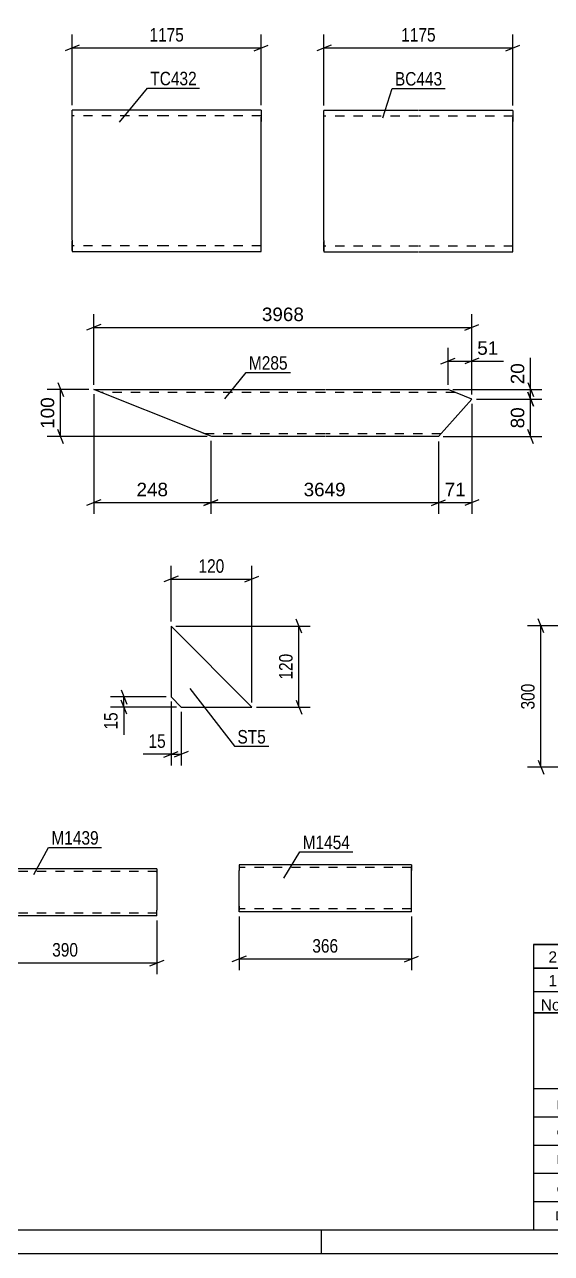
# Model space of a CAD drawing. Header units: millimetres. Extents: x 0 to 594, y 0 to 420.
# Drawn here: x 321 to 432.8, y 0 to 260.8 of the extents above; entities that cross this region are included whole.
import ezdxf

# ---------------------------------------------------------------- set-up
doc = ezdxf.new("R2010")
doc.units = ezdxf.units.MM
doc.linetypes.add('DXK_LINE_DOT2', pattern=[3.9198, 1.9599, -1.9599])
doc.styles.add('Arial', font='ARIAL.TTF', dxfattribs={"height": 0.2})
doc.styles.add('Arial Narrow', font='ARIALN.TTF', dxfattribs={"height": 0.2})

# ---------------------------------------------------------------- blocks, each defined once
blk = doc.blocks.new('Unknown-256034217-1131')
at = {"color": 5, "linetype": 'Continuous'}
for p, q in [((5, 5), (589, 5)), ((384, 0), (384, 5)), ((0, 0), (594, 0))]:
    blk.add_line(p, q, dxfattribs=at)
blk = doc.blocks.new('Part-256034217-8025 - 8024')
at = {"color": 2, "linetype": 'Continuous'}
for p, q in [((349.07, 81.64), (310.08, 81.64)), ((310.08, 71.73), (310.08, 81.64)), ((349.07, 81.64), (349.07, 72.84)), ((310.08, 71.64), (310.08, 71.73)), ((349.07, 71.64), (310.08, 71.64)), ((349.07, 71.64), (349.07, 72.84))]:
    blk.add_line(p, q, dxfattribs=at)
at = {"color": 7, "linetype": 'DXK_LINE_DOT2'}
for p, q in [((349.07, 81.04), (310.08, 81.04)), ((349.07, 81.04), (349.07, 80.99)), ((349.07, 80.99), (349.07, 81.04)), ((349.07, 80.9), (349.07, 80.99)), ((349.07, 80.99), (349.07, 80.9)), ((310.08, 72.24), (310.08, 72.28)), ((349.07, 72.24), (310.08, 72.24)), ((349.07, 72.28), (349.07, 72.61)), ((349.07, 72.24), (349.07, 72.28))]:
    blk.add_line(p, q, dxfattribs=at)
blk = doc.blocks.new('Part-256034217-12531 - 12530')
at = {"color": 2, "linetype": 'Continuous'}
for p, q in [((335.64, 183.31), (335.66, 183.33)), ((357.7, 174.53), (335.64, 183.31)), ((335.66, 183.33), (384.71, 183.33)), ((384.81, 183.33), (410.85, 183.33)), ((415.92, 181.3), (410.85, 183.33)), ((415.92, 181.3), (408.81, 173.33)), ((360.71, 173.33), (357.7, 174.53)), ((384.71, 173.33), (360.71, 173.33)), ((408.81, 173.33), (384.81, 173.33))]:
    blk.add_line(p, q, dxfattribs=at)
at = {"color": 7, "linetype": 'DXK_LINE_DOT2'}
for p, q in [((335.64, 183.31), (335.66, 183.33)), ((384.71, 182.73), (337.12, 182.73)), ((412.35, 182.73), (384.81, 182.73)), ((360.48, 173.42), (357.7, 174.53)), ((384.71, 173.93), (359.2, 173.93)), ((409.34, 173.93), (384.81, 173.93))]:
    blk.add_line(p, q, dxfattribs=at)
blk = doc.blocks.new('Part-256034217-7874 - 7873')
at = {"color": 2, "linetype": 'Continuous'}
for p, q in [((351.08, 242.64), (331.08, 242.64)), ((331.08, 215.04), (331.08, 242.64)), ((371.18, 242.64), (351.18, 242.64)), ((371.18, 242.64), (371.18, 241.93)), ((371.18, 241.93), (371.18, 240.24)), ((371.18, 212.64), (371.18, 240.24)), ((331.08, 215.04), (331.08, 212.64)), ((331.08, 212.64), (351.08, 212.64)), ((351.18, 212.64), (371.18, 212.64))]:
    blk.add_line(p, q, dxfattribs=at)
at = {"color": 7, "linetype": 'DXK_LINE_DOT2'}
for p, q in [((351.08, 241.44), (331.08, 241.44)), ((371.18, 241.44), (351.18, 241.44)), ((371.18, 241.93), (371.18, 241.44)), ((371.18, 240.24), (371.18, 241.15)), ((331.08, 212.82), (331.08, 215.04)), ((331.08, 213.84), (331.08, 213.93)), ((351.08, 213.84), (331.08, 213.84)), ((371.18, 213.84), (351.18, 213.84)), ((371.18, 213.84), (371.18, 213.93))]:
    blk.add_line(p, q, dxfattribs=at)
blk = doc.blocks.new('Part-256034217-7884 - 7883')
at = {"color": 2, "linetype": 'Continuous'}
for p, q in [((404.52, 242.57), (384.52, 242.57)), ((384.52, 214.97), (384.52, 242.57)), ((424.62, 242.57), (404.62, 242.57)), ((424.62, 242.57), (424.62, 241.87)), ((424.62, 241.87), (424.62, 240.17)), ((424.62, 212.57), (424.62, 240.17)), ((384.52, 214.97), (384.52, 212.57)), ((384.52, 212.57), (404.52, 212.57)), ((404.62, 212.57), (424.62, 212.57))]:
    blk.add_line(p, q, dxfattribs=at)
at = {"color": 7, "linetype": 'DXK_LINE_DOT2'}
for p, q in [((404.52, 241.37), (384.52, 241.37)), ((424.62, 241.37), (404.62, 241.37)), ((424.62, 241.87), (424.62, 241.37)), ((424.62, 240.17), (424.62, 241.09)), ((384.52, 212.75), (384.52, 214.97)), ((384.52, 213.77), (384.52, 213.86)), ((424.62, 213.77), (424.62, 213.86)), ((404.52, 213.77), (384.52, 213.77)), ((424.62, 213.77), (404.62, 213.77))]:
    blk.add_line(p, q, dxfattribs=at)
blk = doc.blocks.new('Part-256034217-7896 - 7895')
at = {"color": 2, "linetype": 'Continuous'}
for p, q in [((352.05, 133.09), (352.05, 118.09)), ((352.05, 133.09), (369.2, 115.94)), ((352.05, 118.09), (354.2, 115.94)), ((354.2, 115.94), (369.2, 115.94))]:
    blk.add_line(p, q, dxfattribs=at)
blk = doc.blocks.new('Part-256034217-8007 - 8006')
at = {"color": 2, "linetype": 'Continuous'}
for p, q in [((366.48, 82.49), (366.48, 81.29)), ((403.08, 82.49), (366.48, 82.49)), ((366.48, 73.69), (366.48, 81.29)), ((403.08, 82.49), (403.08, 82.4)), ((403.08, 82.4), (403.08, 81.29)), ((403.08, 72.49), (403.08, 81.29)), ((366.48, 72.58), (366.48, 73.69)), ((366.48, 72.49), (366.48, 72.58)), ((403.08, 72.49), (366.48, 72.49))]:
    blk.add_line(p, q, dxfattribs=at)
at = {"color": 7, "linetype": 'DXK_LINE_DOT2'}
for p, q in [((403.08, 81.89), (366.48, 81.89)), ((403.08, 81.29), (403.08, 82.14)), ((366.48, 73.69), (366.48, 72.84)), ((366.48, 73.09), (366.48, 73.13)), ((403.08, 73.09), (366.48, 73.09)), ((403.08, 73.09), (403.08, 73.13)), ((366.48, 72.49), (366.48, 72.49))]:
    blk.add_line(p, q, dxfattribs=at)
blk = doc.blocks.new('StraightDimension-256034217-8678 - 8024')
at = {"color": 7, "linetype": 'Continuous'}
for p, q in [((310.08, 70.64), (310.08, 59.24)), ((349.07, 70.64), (349.07, 59.24)), ((311.58, 62.24), (308.58, 61.04)), ((310.08, 61.64), (349.07, 61.64)), ((347.57, 61.04), (350.57, 62.24))]:
    blk.add_line(p, q, dxfattribs=at)
at = {"color": 0}
blk.add_wipeout([(332.92, 62.39), (332.92, 66.59), (326.23, 66.59), (326.23, 62.39)], dxfattribs=at)
at = {"color": 3, "style": 'Arial Narrow'}
blk.add_text('390', height=2.863, dxfattribs=at).set_placement((326.83, 62.99))
blk = doc.blocks.new('StraightDimension-256034217-12684 - 12530')
at = {"color": 7, "linetype": 'Continuous'}
for p, q in [((415.92, 180.3), (415.92, 156.93)), ((408.81, 172.33), (408.81, 156.93)), ((407.31, 158.73), (410.31, 159.93)), ((408.81, 159.33), (415.92, 159.33)), ((417.42, 159.93), (414.42, 158.73))]:
    blk.add_line(p, q, dxfattribs=at)
at = {"color": 0}
blk.add_wipeout([(415.19, 160.08), (415.19, 164.28), (409.54, 164.28), (409.54, 160.08)], dxfattribs=at)
at = {"color": 3, "style": 'Arial'}
blk.add_text('71', height=2.865, dxfattribs=at).set_placement((410.14, 160.68))
blk = doc.blocks.new('StraightDimension-256034217-12685 - 12530')
at = {"color": 7, "linetype": 'Continuous'}
for p, q in [((360.48, 172.42), (360.48, 156.93)), ((408.81, 172.33), (408.81, 156.93)), ((361.98, 159.93), (358.98, 158.73)), ((360.48, 159.33), (408.81, 159.33)), ((407.31, 158.73), (410.31, 159.93))]:
    blk.add_line(p, q, dxfattribs=at)
at = {"color": 0}
blk.add_wipeout([(389.69, 160.08), (389.69, 164.28), (379.6, 164.28), (379.6, 160.08)], dxfattribs=at)
at = {"color": 3, "style": 'Arial'}
blk.add_text('3649', height=2.865, dxfattribs=at).set_placement((380.2, 160.68))
blk = doc.blocks.new('StraightDimension-256034217-12762 - 12530')
at = {"color": 7, "linetype": 'Continuous'}
for p, q in [((411.85, 183.33), (430.78, 183.33)), ((427.78, 184.83), (428.98, 181.83)), ((428.98, 179.8), (427.78, 182.8)), ((428.38, 181.3), (428.38, 183.33)), ((416.92, 181.3), (430.78, 181.3))]:
    blk.add_line(p, q, dxfattribs=at)
at = {"color": 0}
blk.add_wipeout([(427.63, 189.5), (423.43, 189.5), (423.43, 183.85), (427.63, 183.85)], dxfattribs=at)
at = {"color": 7, "linetype": 'Continuous'}
blk.add_line((428.38, 183.33), (428.38, 190.02), dxfattribs=at)
blk.add_line((428.38, 183.33), (428.38, 190.02), dxfattribs=at)
at = {"color": 3, "style": 'Arial'}
blk.add_text('20', height=2.865, rotation=90.0002, dxfattribs=at).set_placement((427.03, 184.45))
blk = doc.blocks.new('StraightDimension-256034217-12666 - 12530')
at = {"color": 7, "linetype": 'Continuous'}
for p, q in [((335.64, 184.33), (335.64, 199.35)), ((415.92, 182.3), (415.92, 199.35)), ((337.14, 197.1), (334.14, 195.9)), ((335.64, 196.5), (415.92, 196.5)), ((414.42, 195.9), (417.42, 197.1))]:
    blk.add_line(p, q, dxfattribs=at)
at = {"color": 0}
blk.add_wipeout([(380.83, 197.25), (380.83, 201.45), (370.74, 201.45), (370.74, 197.25)], dxfattribs=at)
at = {"color": 3, "style": 'Arial'}
blk.add_text('3968', height=2.865, dxfattribs=at).set_placement((371.34, 197.85))
blk = doc.blocks.new('StraightDimension-256034217-12686 - 12530')
at = {"color": 7, "linetype": 'Continuous'}
for p, q in [((335.64, 182.33), (335.64, 156.93)), ((360.48, 172.42), (360.48, 156.93)), ((337.14, 159.93), (334.14, 158.73)), ((335.64, 159.33), (360.48, 159.33)), ((358.98, 158.73), (361.98, 159.93))]:
    blk.add_line(p, q, dxfattribs=at)
at = {"color": 0}
blk.add_wipeout([(352, 160.08), (352, 164.28), (344.13, 164.28), (344.13, 160.08)], dxfattribs=at)
at = {"color": 3, "style": 'Arial'}
blk.add_text('248', height=2.865, dxfattribs=at).set_placement((344.73, 160.68))
blk = doc.blocks.new('StraightDimension-256034217-12737 - 12530')
at = {"color": 7, "linetype": 'Continuous'}
for p, q in [((334.64, 183.33), (325.76, 183.33)), ((328.01, 184.83), (329.21, 181.83)), ((328.61, 173.33), (328.61, 183.33)), ((329.21, 171.83), (328.01, 174.83)), ((359.71, 173.33), (325.76, 173.33))]:
    blk.add_line(p, q, dxfattribs=at)
at = {"color": 0}
blk.add_wipeout([(327.86, 182.26), (323.66, 182.26), (323.66, 174.39), (327.86, 174.39)], dxfattribs=at)
at = {"color": 3, "style": 'Arial'}
blk.add_text('100', height=2.865, rotation=90.0002, dxfattribs=at).set_placement((327.26, 174.99))
blk = doc.blocks.new('StraightDimension-256034217-12763 - 12530')
at = {"color": 7, "linetype": 'Continuous'}
for p, q in [((427.78, 182.8), (428.98, 179.8)), ((416.92, 181.3), (430.78, 181.3)), ((428.38, 173.33), (428.38, 181.3)), ((428.98, 171.83), (427.78, 174.83)), ((409.81, 173.33), (430.78, 173.33))]:
    blk.add_line(p, q, dxfattribs=at)
at = {"color": 0}
blk.add_wipeout([(427.63, 180.14), (423.43, 180.14), (423.43, 174.49), (427.63, 174.49)], dxfattribs=at)
at = {"color": 3, "style": 'Arial'}
blk.add_text('80', height=2.865, rotation=90.0002, dxfattribs=at).set_placement((427.03, 175.09))
blk = doc.blocks.new('StraightDimension-256034217-12813 - 12530')
at = {"color": 7, "linetype": 'Continuous'}
for p, q in [((410.85, 184.33), (410.85, 192.2)), ((415.92, 182.3), (415.92, 192.2)), ((409.35, 188.75), (412.35, 189.95)), ((410.85, 189.35), (415.92, 189.35)), ((417.42, 189.95), (414.42, 188.75))]:
    blk.add_line(p, q, dxfattribs=at)
at = {"color": 0}
blk.add_wipeout([(422.09, 190.1), (422.09, 194.3), (416.45, 194.3), (416.45, 190.1)], dxfattribs=at)
at = {"color": 7, "linetype": 'Continuous'}
blk.add_line((415.92, 189.35), (422.62, 189.35), dxfattribs=at)
blk.add_line((415.92, 189.35), (422.62, 189.35), dxfattribs=at)
at = {"color": 3, "style": 'Arial'}
blk.add_text('51', height=2.865, dxfattribs=at).set_placement((417.05, 190.7))
blk = doc.blocks.new('StraightDimension-256034217-8450 - 7873')
at = {"color": 7, "linetype": 'Continuous'}
for p, q in [((331.08, 243.64), (331.08, 258.67)), ((371.18, 243.64), (371.18, 258.67)), ((332.58, 256.42), (329.58, 255.22)), ((331.08, 255.82), (371.18, 255.82)), ((369.68, 255.22), (372.68, 256.42))]:
    blk.add_line(p, q, dxfattribs=at)
at = {"color": 0}
blk.add_wipeout([(355.39, 256.57), (355.39, 260.77), (346.87, 260.77), (346.87, 256.57)], dxfattribs=at)
at = {"color": 3, "style": 'Arial Narrow'}
blk.add_text('1175', height=2.863, dxfattribs=at).set_placement((347.47, 257.17))
blk = doc.blocks.new('StraightDimension-256034217-8454 - 7883')
at = {"color": 7, "linetype": 'Continuous'}
for p, q in [((384.52, 243.57), (384.52, 258.67)), ((424.62, 243.57), (424.62, 258.67)), ((386.02, 256.42), (383.02, 255.22)), ((384.52, 255.82), (424.62, 255.82)), ((423.12, 255.22), (426.12, 256.42))]:
    blk.add_line(p, q, dxfattribs=at)
at = {"color": 0}
blk.add_wipeout([(408.82, 256.57), (408.82, 260.77), (400.31, 260.77), (400.31, 256.57)], dxfattribs=at)
at = {"color": 3, "style": 'Arial Narrow'}
blk.add_text('1175', height=2.863, dxfattribs=at).set_placement((400.91, 257.17))
blk = doc.blocks.new('StraightDimension-256034217-8466 - 7895')
at = {"color": 7, "linetype": 'Continuous'}
for p, q in [((351.05, 118.09), (339.2, 118.09)), ((341.45, 119.59), (342.65, 116.59)), ((342.65, 114.44), (341.45, 117.44)), ((342.05, 115.94), (342.05, 118.09)), ((353.2, 115.94), (339.2, 115.94))]:
    blk.add_line(p, q, dxfattribs=at)
at = {"color": 0}
blk.add_wipeout([(341.3, 115.42), (337.1, 115.42), (337.1, 110.56), (341.3, 110.56)], dxfattribs=at)
at = {"color": 7, "linetype": 'Continuous'}
blk.add_line((342.05, 115.94), (342.05, 110.04), dxfattribs=at)
blk.add_line((342.05, 115.94), (342.05, 110.04), dxfattribs=at)
at = {"color": 3, "style": 'Arial Narrow'}
blk.add_text('15', height=2.863, rotation=90.0002, dxfattribs=at).set_placement((340.7, 111.16))
blk = doc.blocks.new('StraightDimension-256034217-8458 - 7895')
at = {"color": 7, "linetype": 'Continuous'}
for p, q in [((352.05, 117.09), (352.05, 103.54)), ((354.2, 114.94), (354.2, 103.54)), ((350.55, 105.34), (353.55, 106.54)), ((352.05, 105.94), (354.2, 105.94)), ((355.7, 106.54), (352.7, 105.34))]:
    blk.add_line(p, q, dxfattribs=at)
at = {"color": 0}
blk.add_wipeout([(351.53, 106.69), (351.53, 110.89), (346.67, 110.89), (346.67, 106.69)], dxfattribs=at)
at = {"color": 7, "linetype": 'Continuous'}
blk.add_line((352.05, 105.94), (346.15, 105.94), dxfattribs=at)
blk.add_line((352.05, 105.94), (346.15, 105.94), dxfattribs=at)
at = {"color": 3, "style": 'Arial Narrow'}
blk.add_text('15', height=2.863, dxfattribs=at).set_placement((347.27, 107.29))
blk = doc.blocks.new('StraightDimension-256034217-8470 - 7895')
at = {"color": 7, "linetype": 'Continuous'}
for p, q in [((353.05, 133.09), (381.6, 133.09)), ((379.8, 131.59), (378.6, 134.59)), ((379.2, 115.94), (379.2, 133.09)), ((378.6, 117.44), (379.8, 114.44)), ((370.2, 115.94), (381.6, 115.94))]:
    blk.add_line(p, q, dxfattribs=at)
at = {"color": 0}
blk.add_wipeout([(378.45, 127.86), (374.25, 127.86), (374.25, 121.17), (378.45, 121.17)], dxfattribs=at)
at = {"color": 3, "style": 'Arial Narrow'}
blk.add_text('120', height=2.863, rotation=90.0002, dxfattribs=at).set_placement((377.85, 121.77))
blk = doc.blocks.new('StraightDimension-256034217-8462 - 7895')
at = {"color": 7, "linetype": 'Continuous'}
for p, q in [((353.55, 143.69), (350.55, 142.49)), ((352.05, 134.09), (352.05, 145.94)), ((367.7, 142.49), (370.7, 143.69)), ((369.2, 116.94), (369.2, 145.94)), ((352.05, 143.09), (369.2, 143.09))]:
    blk.add_line(p, q, dxfattribs=at)
at = {"color": 0}
blk.add_wipeout([(363.97, 143.84), (363.97, 148.04), (357.28, 148.04), (357.28, 143.84)], dxfattribs=at)
at = {"color": 3, "style": 'Arial Narrow'}
blk.add_text('120', height=2.863, dxfattribs=at).set_placement((357.88, 144.44))
blk = doc.blocks.new('StraightDimension-256034217-8638 - 8006')
at = {"color": 7, "linetype": 'Continuous'}
for p, q in [((366.48, 71.49), (366.48, 60.09)), ((403.08, 71.49), (403.08, 60.09)), ((367.98, 63.09), (364.98, 61.89)), ((401.58, 61.89), (404.58, 63.09)), ((366.48, 62.49), (403.08, 62.49))]:
    blk.add_line(p, q, dxfattribs=at)
at = {"color": 0}
blk.add_wipeout([(388.12, 63.24), (388.12, 67.44), (381.44, 67.44), (381.44, 63.24)], dxfattribs=at)
at = {"color": 3, "style": 'Arial Narrow'}
blk.add_text('366', height=2.863, dxfattribs=at).set_placement((382.04, 63.84))
blk = doc.blocks.new('StraightDimension-256034217-17027 - 17003')
at = {"color": 7, "linetype": 'Continuous'}
for p, q in [((448.75, 133.18), (427.72, 133.18)), ((431.17, 131.68), (429.97, 134.68)), ((430.57, 103.18), (430.57, 133.18)), ((429.97, 104.68), (431.17, 101.68)), ((450.75, 103.18), (427.72, 103.18))]:
    blk.add_line(p, q, dxfattribs=at)
at = {"color": 0}
blk.add_wipeout([(429.82, 121.52), (425.62, 121.52), (425.62, 114.83), (429.82, 114.83)], dxfattribs=at)
at = {"color": 3, "style": 'Arial Narrow'}
blk.add_text('300', height=2.863, rotation=90.0002, dxfattribs=at).set_placement((429.22, 115.43))
blk = doc.blocks.new('Mark-256034217-9023 - 8024')
at = {"color": 0}
blk.add_wipeout([(336.71, 86.75), (336.71, 89.75), (326.66, 89.75), (326.66, 86.75)], dxfattribs=at)
blk.add_wipeout([(336.71, 86.75), (336.71, 89.75), (326.66, 89.75), (326.66, 86.75)], dxfattribs=at)
at = {"color": 30, "linetype": 'Continuous'}
for p, q in [((322.95, 80.39), (326.06, 86.15)), ((326.06, 86.15), (337.31, 86.15))]:
    blk.add_line(p, q, dxfattribs=at)
at = {"color": 3, "style": 'Arial Narrow'}
blk.add_text('M1439', height=2.863, dxfattribs=at).set_placement((326.66, 86.75))
blk = doc.blocks.new('Unknown-256034217-17106')
at = {"color": 7, "linetype": 'Continuous'}
for p, q in [((429, 51.05), (429, 5)), ((429, 51.05), (589, 51.05)), ((589, 51), (589, 5)), ((429, 35), (589, 35)), ((469.14, 35), (469.14, 5)), ((429, 29), (589, 29)), ((571, 5.05), (571, 29.05)), ((429, 23), (589, 23)), ((513.14, 23), (513.14, 5)), ((429, 17), (589, 17)), ((429, 11), (571, 11)), ((429, 5), (589, 5))]:
    blk.add_line(p, q, dxfattribs=at)
at = {"color": 7, "style": 'Arial Narrow'}
for s, height, width, p in [('DRAWING TITLE', 1.9089, 1.425378, (433.88, 30.61)), ('COLUMN', 1.909, 1.425378, (470.81, 30.59)), ('CONTRACT', 1.909, 1.425378, (433.88, 24.71)), ('TERMINAL BUILDING', 1.9089, 1.425378, (471.06, 25.07)), ('MODELLED BY', 1.9089, 1.425378, (433.88, 18.98)), ('GSK', 1.909, 1.425378, (470.88, 19.04)), ('ISSUED', 1.909, 1.425378, (513.94, 18.64)), ('14.05.2026', 1.909, 1.425378, (530.69, 18.52)), ('CONTRACT NO', 1.9089, 1.425378, (433.88, 12.66)), ('AN-C-1376', 1.909, 1.425378, (471.23, 12.78)), ('SCALE', 1.909, 1.425378, (513.94, 12.65)), ('A1', 6.204, 1.25, (575.24, 7.2)), ('DRAWING No', 1.909, 1.425378, (433.56, 7)), ('[C.45 - 1]', 1.909, 1.425378, (471.46, 6.99)), ('2', 3.34, 1.5, (550.91, 5.68)), ('REVISION No.', 1.9089, 1.425378, (513.94, 5.77))]:
    blk.add_text(s, height=height, dxfattribs=dict(at, width=width)).set_placement(p)
at = {"color": 7, "linetype": 'Continuous', "style": 'Arial Narrow'}
for s, height, width, p in [('PH #', 2.1, 1.42538, (576.4, 24.55)), ('104', 2.1, 1.42538, (577.19, 18.65)), ('NTS', 1.909, 1.425378, (531, 13.05))]:
    blk.add_text(s, height=height, dxfattribs=dict(at, width=width)).set_placement(p)
blk = doc.blocks.new('Unknown-256034217-17107')
at = {"color": 7, "linetype": 'Continuous'}
for p, q in [((429, 65.55), (589, 65.55)), ((589, 65.55), (429, 65.55)), ((429, 65.55), (429, 60.55)), ((438, 65.55), (438, 60.55)), ((462, 65.55), (462, 60.55)), ((559, 65.55), (559, 60.55)), ((589, 65.55), (589, 60.55)), ((429, 60.55), (589, 60.55)), ((589, 60.55), (429, 60.55)), ((429, 60.55), (429, 55.55)), ((438, 60.55), (438, 55.55)), ((462, 60.55), (462, 55.55)), ((559, 60.55), (559, 55.55)), ((589, 60.55), (589, 55.55)), ((429, 55.55), (589, 55.55)), ((429, 55.55), (429, 51.05)), ((429, 55.55), (589, 55.55)), ((438, 55.55), (438, 51.05)), ((462, 55.55), (462, 51.05)), ((559, 55.55), (559, 51.05)), ((589, 55.55), (589, 51.05)), ((589, 51.05), (429, 51.05))]:
    blk.add_line(p, q, dxfattribs=at)
at = {"color": 7, "linetype": 'Continuous', "style": 'Arial Narrow'}
for s, height, width, p in [('2', 2.39, 1.196471, (432.16, 61.7)), ('1', 2.39, 1.196471, (447, 61.7)), ('RE-ISSUED FOR CONSTRUCTION', 2.3861, 1.196471, (464, 61.7)), ('14.05.2026', 2.386, 1.196471, (565, 61.7)), ('1', 2.39, 1.196471, (432.16, 56.7)), ('0', 2.39, 1.196471, (447, 56.7)), ('ISSUED FOR CONSTRUCTION', 2.3861, 1.196471, (464, 56.7)), ('11.04.2026', 2.386, 1.196471, (565, 56.7)), ('No', 2.386, 1.2, (430.54, 51.55)), ('REV MARK', 2.386, 1.2, (439, 51.55)), ('REVISION DESCRIPTION', 2.3861, 1.2, (464, 51.55)), ('REV. DATE', 2.386, 1.2, (564.28, 51.55))]:
    blk.add_text(s, height=height, dxfattribs=dict(at, width=width)).set_placement(p)
blk = doc.blocks.new('Mark-256034217-12844 - 12530')
at = {"color": 0}
blk.add_wipeout([(376.81, 187.54), (376.81, 190.54), (368.58, 190.54), (368.58, 187.54)], dxfattribs=at)
blk.add_wipeout([(376.81, 187.54), (376.81, 190.54), (368.58, 190.54), (368.58, 187.54)], dxfattribs=at)
at = {"color": 30, "linetype": 'Continuous'}
for p, q in [((363.49, 181.35), (367.98, 186.94)), ((367.98, 186.94), (377.41, 186.94))]:
    blk.add_line(p, q, dxfattribs=at)
at = {"color": 3, "style": 'Arial Narrow'}
blk.add_text('M285', height=2.863, dxfattribs=at).set_placement((368.58, 187.54))
blk = doc.blocks.new('Mark-256034217-8977 - 7873')
at = {"color": 0}
blk.add_wipeout([(357.51, 247.89), (357.51, 250.89), (347.65, 250.89), (347.65, 247.89)], dxfattribs=at)
blk.add_wipeout([(357.51, 247.89), (357.51, 250.89), (347.65, 250.89), (347.65, 247.89)], dxfattribs=at)
at = {"color": 30, "linetype": 'Continuous'}
for p, q in [((341.11, 240.05), (347.05, 247.29)), ((347.05, 247.29), (358.11, 247.29))]:
    blk.add_line(p, q, dxfattribs=at)
at = {"color": 3, "style": 'Arial Narrow'}
blk.add_text('TC432', height=2.863, dxfattribs=at).set_placement((347.65, 247.89))
blk = doc.blocks.new('Mark-256034217-8980 - 7883')
at = {"color": 0}
blk.add_wipeout([(409.62, 247.83), (409.62, 250.83), (399.57, 250.83), (399.57, 247.83)], dxfattribs=at)
blk.add_wipeout([(409.62, 247.83), (409.62, 250.83), (399.57, 250.83), (399.57, 247.83)], dxfattribs=at)
at = {"color": 30, "linetype": 'Continuous'}
for p, q in [((397.01, 241.01), (398.97, 247.23)), ((398.97, 247.23), (410.22, 247.23))]:
    blk.add_line(p, q, dxfattribs=at)
at = {"color": 3, "style": 'Arial Narrow'}
blk.add_text('BC443', height=2.863, dxfattribs=at).set_placement((399.57, 247.83))
blk = doc.blocks.new('Mark-256034217-8986 - 7895')
at = {"color": 0}
blk.add_wipeout([(372.18, 108.21), (372.18, 111.21), (366.15, 111.21), (366.15, 108.21)], dxfattribs=at)
blk.add_wipeout([(372.18, 108.21), (372.18, 111.21), (366.15, 111.21), (366.15, 108.21)], dxfattribs=at)
at = {"color": 30, "linetype": 'Continuous'}
for p, q in [((356.03, 119.91), (365.55, 107.61)), ((365.55, 107.61), (372.78, 107.61))]:
    blk.add_line(p, q, dxfattribs=at)
at = {"color": 3, "style": 'Arial Narrow'}
blk.add_text('ST5', height=2.863, dxfattribs=at).set_placement((366.15, 108.21))
blk = doc.blocks.new('Mark-256034217-9015 - 8006')
at = {"color": 0}
blk.add_wipeout([(390.04, 85.81), (390.04, 88.81), (379.99, 88.81), (379.99, 85.81)], dxfattribs=at)
blk.add_wipeout([(390.04, 85.81), (390.04, 88.81), (379.99, 88.81), (379.99, 85.81)], dxfattribs=at)
at = {"color": 30, "linetype": 'Continuous'}
for p, q in [((376.01, 79.64), (379.39, 85.21)), ((379.39, 85.21), (390.64, 85.21))]:
    blk.add_line(p, q, dxfattribs=at)
at = {"color": 3, "style": 'Arial Narrow'}
blk.add_text('M1454', height=2.863, dxfattribs=at).set_placement((379.99, 85.81))

msp = doc.modelspace()

# ---------------------------------------------------------------- block references
for name in ['Unknown-256034217-1131', 'Part-256034217-7874 - 7873', 'Part-256034217-7884 - 7883', 'Part-256034217-12531 - 12530', 'Part-256034217-7896 - 7895', 'Part-256034217-8025 - 8024', 'Part-256034217-8007 - 8006', 'Unknown-256034217-17107', 'Unknown-256034217-17106']:
    msp.add_blockref(name, (0, 0))

# ---------------------------------------------------------------- next in the draw order: block references
for name in ['StraightDimension-256034217-8454 - 7883', 'StraightDimension-256034217-8450 - 7873', 'StraightDimension-256034217-12684 - 12530', 'StraightDimension-256034217-17027 - 17003', 'StraightDimension-256034217-8466 - 7895', 'Mark-256034217-9023 - 8024', 'Mark-256034217-9015 - 8006', 'StraightDimension-256034217-8678 - 8024', 'StraightDimension-256034217-8638 - 8006']:
    msp.add_blockref(name, (0, 0))

# ---------------------------------------------------------------- next in the draw order: block references
for name in ['Mark-256034217-8977 - 7873', 'Mark-256034217-8980 - 7883', 'StraightDimension-256034217-12762 - 12530', 'StraightDimension-256034217-12685 - 12530', 'StraightDimension-256034217-8458 - 7895']:
    msp.add_blockref(name, (0, 0))

# ---------------------------------------------------------------- next in the draw order: block references
for name in ['StraightDimension-256034217-12666 - 12530', 'StraightDimension-256034217-8470 - 7895']:
    msp.add_blockref(name, (0, 0))

# ---------------------------------------------------------------- next in the draw order: block references
for name in ['Mark-256034217-12844 - 12530', 'StraightDimension-256034217-12763 - 12530', 'StraightDimension-256034217-12686 - 12530', 'StraightDimension-256034217-8462 - 7895']:
    msp.add_blockref(name, (0, 0))

# ---------------------------------------------------------------- next in the draw order: block references
for name in ['StraightDimension-256034217-12813 - 12530', 'StraightDimension-256034217-12737 - 12530', 'Mark-256034217-8986 - 7895']:
    msp.add_blockref(name, (0, 0))

doc.saveas('drawing.dxf')
